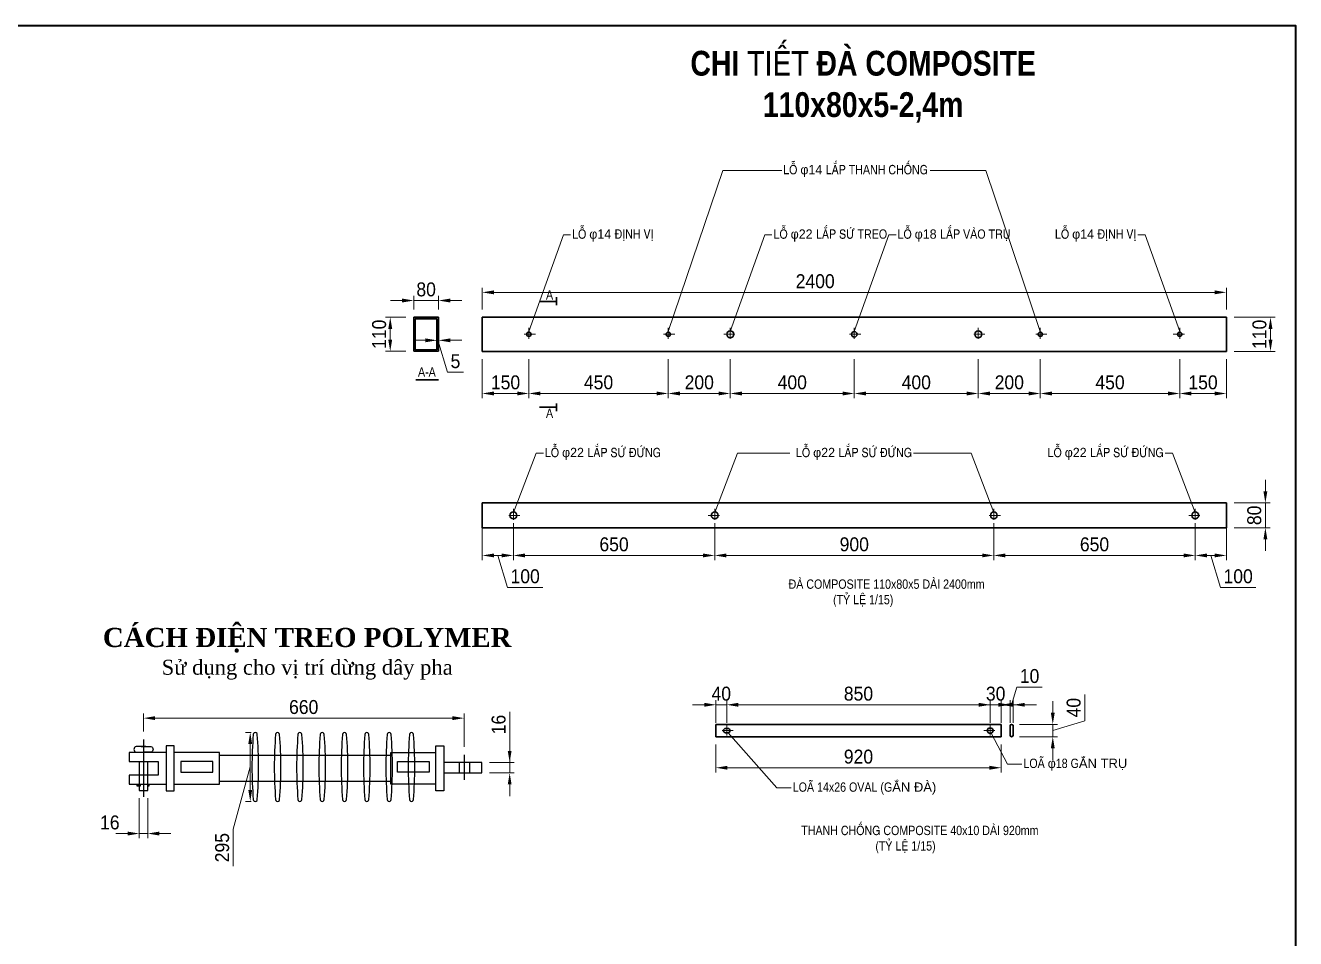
# Model space of a CAD drawing. Header units: millimetres. Extents: x -23083795 to 376618, y 113268 to 3804440.
# Drawn here: x 279559 to 287753, y 121526 to 127419 of the extents above; entities that cross this region are included whole.
import ezdxf

# ---------------------------------------------------------------- set-up
doc = ezdxf.new("R2010")
doc.units = ezdxf.units.MM
doc.header["$LTSCALE"] = 6
doc.linetypes.add('ACAD_ISO10W100', pattern=[18, 12, -3, 0, -3])
doc.linetypes.add('CENTER', pattern=[50.8, 31.75, -6.35, 6.35, -6.35])
for name, color, linetype, lineweight in [('DIM', 4, 'Continuous', 13), ('Duongcoban', 4, 'Continuous', 30), ('Netcoban', 4, 'Continuous', 25), ('netlonkhungten', 32, 'Continuous', 35), ('Nettim', 1, 'ACAD_ISO10W100', 5)]:
    doc.layers.add(name, color=color, linetype=linetype, lineweight=lineweight)
doc.layers.add('LAYER10A', color=4, linetype='Continuous')
doc.styles.get("Standard").update_dxf_attribs({"font": 'VHELVCN_1.TTF', "height": 60})
doc.styles.add('VNI-HELVE', font='VHELVEN_0.TTF', dxfattribs={"width": 0.9})
doc.dimstyles.new('D50', dxfattribs={"dimtxt": 60, "dimasz": 75, "dimexe": 30, "dimexo": 50, "dimgap": 25, "dimtad": 1, "dimdec": 0, "dimdsep": 46, "dimtxsty": 'VNI-HELVE', "dimcen": 0, "dimclrd": 256, "dimclre": 256, "dimclrt": 7, "dimadec": 0, "dimazin": 0, "dimtfac": 1, "dimtdec": 0, "dimtmove": 1, "dimatfit": 3, "dimfxl": 1, "dimtolj": 1, "dimtzin": 0, "dimlwd": -1, "dimlwe": -1, "dimarcsym": 0})
doc.dimstyles.new('ISO-30', dxfattribs={"dimtxt": 60, "dimasz": 20, "dimexe": 20, "dimexo": 20, "dimgap": 10, "dimtad": 1, "dimtoh": 1, "dimdec": 0, "dimrnd": 1, "dimtxsty": 'Standard', "dimcen": 25, "dimclrd": 7, "dimclre": 7, "dimadec": 0, "dimazin": 0, "dimtfac": 1, "dimtdec": 0, "dimtmove": 0, "dimatfit": 3, "dimfxl": 1, "dimlwd": 0, "dimlwe": 0, "dimarcsym": 0})

# ---------------------------------------------------------------- blocks, each defined once
blk = doc.blocks.new('*D152')
at = {"layer": 'Defpoints', "color": 0}
for p in [(287306.1, 124337.5), (287306.1, 124177.5), (287557.9, 124177.5)]:
    blk.add_point(p, dxfattribs=at)
at = {"layer": 'DIM'}
for p, q in [((287557.9, 124412.5), (287557.9, 124487.5)), ((287356.1, 124337.5), (287587.9, 124337.5)), ((287557.9, 124337.5), (287557.9, 124177.5)), ((287356.1, 124177.5), (287587.9, 124177.5)), ((287557.9, 124102.5), (287557.9, 124027.5))]:
    blk.add_line(p, q, dxfattribs=at)
for points in [[(287545.4, 124412.5), (287570.4, 124412.5), (287557.9, 124337.5)], [(287545.4, 124102.5), (287570.4, 124102.5), (287557.9, 124177.5)]]:
    blk.add_solid(points, dxfattribs=at)
at = {"layer": 'DIM', "color": 7, "insert": (287486.6, 124257.5), "char_height": 90, "attachment_point": 5, "rotation": 90, "style": 'VNI-HELVE'}
blk.add_mtext('\\A1;80', dxfattribs=at)
blk = doc.blocks.new('*D153')
at = {"layer": 'Defpoints', "color": 0}
for p in [(287306.1, 125535.5), (287306.1, 125315.5), (287591, 125315.5)]:
    blk.add_point(p, dxfattribs=at)
at = {"layer": 'DIM'}
for p, q in [((287356.1, 125535.5), (287621, 125535.5)), ((287591, 125460.5), (287591, 125390.5)), ((287356.1, 125315.5), (287621, 125315.5))]:
    blk.add_line(p, q, dxfattribs=at)
for points in [[(287578.5, 125460.5), (287603.5, 125460.5), (287591, 125535.5)], [(287578.5, 125390.5), (287603.5, 125390.5), (287591, 125315.5)]]:
    blk.add_solid(points, dxfattribs=at)
at = {"layer": 'DIM', "color": 7, "insert": (287519.8, 125425.5), "char_height": 90, "attachment_point": 5, "rotation": 90, "style": 'VNI-HELVE'}
blk.add_mtext('\\A1;110', dxfattribs=at)
blk = doc.blocks.new('*D154')
at = {"layer": 'Defpoints', "color": 0}
for p in [(287105.3, 124257.5), (287306.1, 124257.5), (287306.1, 123998.7)]:
    blk.add_point(p, dxfattribs=at)
at = {"layer": 'DIM'}
for p, q in [((287105.3, 124207.5), (287105.3, 123968.7)), ((287306.1, 124207.5), (287306.1, 123968.7)), ((287180.3, 123998.7), (287231.1, 123998.7)), ((287205.7, 123998.7), (287267.6, 123792.4)), ((287267.6, 123792.4), (287497, 123792.4))]:
    blk.add_line(p, q, dxfattribs=at)
for points in [[(287180.3, 124011.2), (287180.3, 123986.2), (287105.3, 123998.7)], [(287231.1, 124011.2), (287231.1, 123986.2), (287306.1, 123998.7)]]:
    blk.add_solid(points, dxfattribs=at)
at = {"layer": 'DIM', "color": 7, "insert": (287382.3, 123863.7), "char_height": 90, "attachment_point": 5, "style": 'VNI-HELVE'}
blk.add_mtext('\\A1;100', dxfattribs=at)
blk = doc.blocks.new('*D155')
at = {"layer": 'Defpoints', "color": 0}
for p in [(285806.1, 124257.5), (287105.3, 124257.5), (287105.3, 123998.7)]:
    blk.add_point(p, dxfattribs=at)
at = {"layer": 'DIM'}
for p, q in [((285806.1, 124207.5), (285806.1, 123968.7)), ((287105.3, 124207.5), (287105.3, 123968.7)), ((285881.1, 123998.7), (287030.3, 123998.7))]:
    blk.add_line(p, q, dxfattribs=at)
for points in [[(285881.1, 124011.2), (285881.1, 123986.2), (285806.1, 123998.7)], [(287030.3, 124011.2), (287030.3, 123986.2), (287105.3, 123998.7)]]:
    blk.add_solid(points, dxfattribs=at)
at = {"layer": 'DIM', "color": 7, "insert": (286455.7, 124069.9), "char_height": 90, "attachment_point": 5, "style": 'VNI-HELVE'}
blk.add_mtext('\\A1;650', dxfattribs=at)
blk = doc.blocks.new('*D156')
at = {"layer": 'Defpoints', "color": 0}
for p in [(284006.1, 124257.5), (285806.1, 124257.5), (285806.1, 123998.7)]:
    blk.add_point(p, dxfattribs=at)
at = {"layer": 'DIM'}
for p, q in [((284006.1, 124207.5), (284006.1, 123968.7)), ((285806.1, 124207.5), (285806.1, 123968.7)), ((284081.1, 123998.7), (285731.1, 123998.7))]:
    blk.add_line(p, q, dxfattribs=at)
for points in [[(284081.1, 124011.2), (284081.1, 123986.2), (284006.1, 123998.7)], [(285731.1, 124011.2), (285731.1, 123986.2), (285806.1, 123998.7)]]:
    blk.add_solid(points, dxfattribs=at)
at = {"layer": 'DIM', "color": 7, "insert": (284906.1, 124069.9), "char_height": 90, "attachment_point": 5, "style": 'VNI-HELVE'}
blk.add_mtext('\\A1;900', dxfattribs=at)
blk = doc.blocks.new('*D157')
at = {"layer": 'Defpoints', "color": 0}
for p in [(282706.9, 124257.5), (284006.1, 124257.5), (284006.1, 123998.7)]:
    blk.add_point(p, dxfattribs=at)
at = {"layer": 'DIM'}
for p, q in [((282706.9, 124207.5), (282706.9, 123968.7)), ((284006.1, 124207.5), (284006.1, 123968.7)), ((282781.9, 123998.7), (283931.1, 123998.7))]:
    blk.add_line(p, q, dxfattribs=at)
for points in [[(282781.9, 124011.2), (282781.9, 123986.2), (282706.9, 123998.7)], [(283931.1, 124011.2), (283931.1, 123986.2), (284006.1, 123998.7)]]:
    blk.add_solid(points, dxfattribs=at)
at = {"layer": 'DIM', "color": 7, "insert": (283356.5, 124069.9), "char_height": 90, "attachment_point": 5, "style": 'VNI-HELVE'}
blk.add_mtext('\\A1;650', dxfattribs=at)
blk = doc.blocks.new('*D158')
at = {"layer": 'Defpoints', "color": 0}
for p in [(282506.1, 124257.5), (282706.9, 124257.5), (282706.9, 123998.7)]:
    blk.add_point(p, dxfattribs=at)
at = {"layer": 'DIM'}
for p, q in [((282506.1, 124207.5), (282506.1, 123968.7)), ((282706.9, 124207.5), (282706.9, 123968.7)), ((282581.1, 123998.7), (282631.9, 123998.7)), ((282606.5, 123998.7), (282668.4, 123792.4)), ((282668.4, 123792.4), (282897.8, 123792.4))]:
    blk.add_line(p, q, dxfattribs=at)
for points in [[(282581.1, 124011.2), (282581.1, 123986.2), (282506.1, 123998.7)], [(282631.9, 124011.2), (282631.9, 123986.2), (282706.9, 123998.7)]]:
    blk.add_solid(points, dxfattribs=at)
at = {"layer": 'DIM', "color": 7, "insert": (282783.1, 123863.7), "char_height": 90, "attachment_point": 5, "style": 'VNI-HELVE'}
blk.add_mtext('\\A1;100', dxfattribs=at)
blk = doc.blocks.new('*D159')
at = {"layer": 'Defpoints', "color": 0}
for p in [(287005.3, 125315.5), (287306.1, 125315.5), (287306.1, 125043.8)]:
    blk.add_point(p, dxfattribs=at)
at = {"layer": 'DIM'}
for p, q in [((287005.3, 125265.5), (287005.3, 125013.8)), ((287306.1, 125265.5), (287306.1, 125013.8)), ((287080.3, 125043.8), (287231.1, 125043.8))]:
    blk.add_line(p, q, dxfattribs=at)
for points in [[(287080.3, 125056.3), (287080.3, 125031.3), (287005.3, 125043.8)], [(287231.1, 125056.3), (287231.1, 125031.3), (287306.1, 125043.8)]]:
    blk.add_solid(points, dxfattribs=at)
at = {"layer": 'DIM', "color": 7, "insert": (287155.7, 125115.1), "char_height": 90, "attachment_point": 5, "style": 'VNI-HELVE'}
blk.add_mtext('\\A1;150', dxfattribs=at)
blk = doc.blocks.new('*D160')
at = {"layer": 'Defpoints', "color": 0}
for p in [(286106.1, 125315.5), (287005.3, 125315.5), (287005.3, 125043.8)]:
    blk.add_point(p, dxfattribs=at)
at = {"layer": 'DIM'}
for p, q in [((286106.1, 125265.5), (286106.1, 125013.8)), ((287005.3, 125265.5), (287005.3, 125013.8)), ((286181.1, 125043.8), (286930.3, 125043.8))]:
    blk.add_line(p, q, dxfattribs=at)
for points in [[(286181.1, 125056.3), (286181.1, 125031.3), (286106.1, 125043.8)], [(286930.3, 125056.3), (286930.3, 125031.3), (287005.3, 125043.8)]]:
    blk.add_solid(points, dxfattribs=at)
at = {"layer": 'DIM', "color": 7, "insert": (286555.7, 125115.1), "char_height": 90, "attachment_point": 5, "style": 'VNI-HELVE'}
blk.add_mtext('\\A1;450', dxfattribs=at)
blk = doc.blocks.new('*D161')
at = {"layer": 'Defpoints', "color": 0}
for p in [(285706.1, 125315.5), (286106.1, 125315.5), (286106.1, 125043.8)]:
    blk.add_point(p, dxfattribs=at)
at = {"layer": 'DIM'}
for p, q in [((285706.1, 125265.5), (285706.1, 125013.8)), ((286106.1, 125265.5), (286106.1, 125013.8)), ((285781.1, 125043.8), (286031.1, 125043.8))]:
    blk.add_line(p, q, dxfattribs=at)
for points in [[(285781.1, 125056.3), (285781.1, 125031.3), (285706.1, 125043.8)], [(286031.1, 125056.3), (286031.1, 125031.3), (286106.1, 125043.8)]]:
    blk.add_solid(points, dxfattribs=at)
at = {"layer": 'DIM', "color": 7, "insert": (285906.1, 125115.1), "char_height": 90, "attachment_point": 5, "style": 'VNI-HELVE'}
blk.add_mtext('\\A1;200', dxfattribs=at)
blk = doc.blocks.new('*D162')
at = {"layer": 'Defpoints', "color": 0}
for p in [(284906.1, 125315.5), (285706.1, 125315.5), (285706.1, 125043.8)]:
    blk.add_point(p, dxfattribs=at)
at = {"layer": 'DIM'}
for p, q in [((284906.1, 125265.5), (284906.1, 125013.8)), ((285706.1, 125265.5), (285706.1, 125013.8)), ((284981.1, 125043.8), (285631.1, 125043.8))]:
    blk.add_line(p, q, dxfattribs=at)
for points in [[(284981.1, 125056.3), (284981.1, 125031.3), (284906.1, 125043.8)], [(285631.1, 125056.3), (285631.1, 125031.3), (285706.1, 125043.8)]]:
    blk.add_solid(points, dxfattribs=at)
at = {"layer": 'DIM', "color": 7, "insert": (285306.1, 125115.1), "char_height": 90, "attachment_point": 5, "style": 'VNI-HELVE'}
blk.add_mtext('\\A1;400', dxfattribs=at)
blk = doc.blocks.new('*D163')
at = {"layer": 'Defpoints', "color": 0}
for p in [(284106.1, 125315.5), (284906.1, 125315.5), (284906.1, 125043.8)]:
    blk.add_point(p, dxfattribs=at)
at = {"layer": 'DIM'}
for p, q in [((284106.1, 125265.5), (284106.1, 125013.8)), ((284906.1, 125265.5), (284906.1, 125013.8)), ((284181.1, 125043.8), (284831.1, 125043.8))]:
    blk.add_line(p, q, dxfattribs=at)
for points in [[(284181.1, 125056.3), (284181.1, 125031.3), (284106.1, 125043.8)], [(284831.1, 125056.3), (284831.1, 125031.3), (284906.1, 125043.8)]]:
    blk.add_solid(points, dxfattribs=at)
at = {"layer": 'DIM', "color": 7, "insert": (284506.1, 125115.1), "char_height": 90, "attachment_point": 5, "style": 'VNI-HELVE'}
blk.add_mtext('\\A1;400', dxfattribs=at)
blk = doc.blocks.new('*D164')
at = {"layer": 'Defpoints', "color": 0}
for p in [(283706.1, 125315.5), (284106.1, 125315.5), (284106.1, 125043.8)]:
    blk.add_point(p, dxfattribs=at)
at = {"layer": 'DIM'}
for p, q in [((283706.1, 125265.5), (283706.1, 125013.8)), ((284106.1, 125265.5), (284106.1, 125013.8)), ((283781.1, 125043.8), (284031.1, 125043.8))]:
    blk.add_line(p, q, dxfattribs=at)
for points in [[(283781.1, 125056.3), (283781.1, 125031.3), (283706.1, 125043.8)], [(284031.1, 125056.3), (284031.1, 125031.3), (284106.1, 125043.8)]]:
    blk.add_solid(points, dxfattribs=at)
at = {"layer": 'DIM', "color": 7, "insert": (283906.1, 125115.1), "char_height": 90, "attachment_point": 5, "style": 'VNI-HELVE'}
blk.add_mtext('\\A1;200', dxfattribs=at)
blk = doc.blocks.new('*D165')
at = {"layer": 'Defpoints', "color": 0}
for p in [(282806.9, 125315.5), (283706.1, 125315.5), (283706.1, 125043.8)]:
    blk.add_point(p, dxfattribs=at)
at = {"layer": 'DIM'}
for p, q in [((282806.9, 125265.5), (282806.9, 125013.8)), ((283706.1, 125265.5), (283706.1, 125013.8)), ((282881.9, 125043.8), (283631.1, 125043.8))]:
    blk.add_line(p, q, dxfattribs=at)
for points in [[(282881.9, 125056.3), (282881.9, 125031.3), (282806.9, 125043.8)], [(283631.1, 125056.3), (283631.1, 125031.3), (283706.1, 125043.8)]]:
    blk.add_solid(points, dxfattribs=at)
at = {"layer": 'DIM', "color": 7, "insert": (283256.5, 125115.1), "char_height": 90, "attachment_point": 5, "style": 'VNI-HELVE'}
blk.add_mtext('\\A1;450', dxfattribs=at)
blk = doc.blocks.new('*D166')
at = {"layer": 'Defpoints', "color": 0}
for p in [(282506.1, 125315.5), (282806.9, 125315.5), (282806.9, 125043.8)]:
    blk.add_point(p, dxfattribs=at)
at = {"layer": 'DIM'}
for p, q in [((282506.1, 125265.5), (282506.1, 125013.8)), ((282806.9, 125265.5), (282806.9, 125013.8)), ((282581.1, 125043.8), (282731.9, 125043.8))]:
    blk.add_line(p, q, dxfattribs=at)
for points in [[(282581.1, 125056.3), (282581.1, 125031.3), (282506.1, 125043.8)], [(282731.9, 125056.3), (282731.9, 125031.3), (282806.9, 125043.8)]]:
    blk.add_solid(points, dxfattribs=at)
at = {"layer": 'DIM', "color": 7, "insert": (282656.5, 125115.1), "char_height": 90, "attachment_point": 5, "style": 'VNI-HELVE'}
blk.add_mtext('\\A1;150', dxfattribs=at)
blk = doc.blocks.new('*D167')
at = {"layer": 'Defpoints', "color": 0}
for p in [(284013.1, 122828.7), (285853.1, 122828.7), (285853.1, 122628.7)]:
    blk.add_point(p, dxfattribs=at)
at = {"layer": 'DIM'}
for p, q in [((284013.1, 122778.7), (284013.1, 122598.7)), ((285853.1, 122778.7), (285853.1, 122598.7)), ((284088.1, 122628.7), (285778.1, 122628.7))]:
    blk.add_line(p, q, dxfattribs=at)
for points in [[(284088.1, 122641.2), (284088.1, 122616.2), (284013.1, 122628.7)], [(285778.1, 122641.2), (285778.1, 122616.2), (285853.1, 122628.7)]]:
    blk.add_solid(points, dxfattribs=at)
at = {"layer": 'DIM', "color": 7, "insert": (284933.1, 122700), "char_height": 90, "attachment_point": 5, "style": 'VNI-HELVE'}
blk.add_mtext('\\A1;920', dxfattribs=at)
blk = doc.blocks.new('*D168')
at = {"layer": 'Defpoints', "color": 0}
for p in [(285921.2, 122908.7), (285921.2, 122828.7), (286186.5, 122828.7)]:
    blk.add_point(p, dxfattribs=at)
at = {"layer": 'DIM'}
for p, q in [((286392.8, 122930.5), (286392.8, 123102.4)), ((286186.5, 122983.7), (286186.5, 123058.7)), ((285971.2, 122908.7), (286216.5, 122908.7)), ((286186.5, 122868.7), (286392.8, 122930.5)), ((286186.5, 122908.7), (286186.5, 122828.7)), ((286186.5, 122908.7), (286186.5, 122828.7)), ((285971.2, 122828.7), (286216.5, 122828.7)), ((286186.5, 122753.7), (286186.5, 122678.7))]:
    blk.add_line(p, q, dxfattribs=at)
for points in [[(286174, 122983.7), (286199, 122983.7), (286186.5, 122908.7)], [(286174, 122753.7), (286199, 122753.7), (286186.5, 122828.7)]]:
    blk.add_solid(points, dxfattribs=at)
at = {"layer": 'DIM', "color": 7, "insert": (286321.5, 123016.5), "char_height": 90, "attachment_point": 5, "rotation": 90, "style": 'VNI-HELVE'}
blk.add_mtext('\\A1;40', dxfattribs=at)
blk = doc.blocks.new('*D169')
at = {"layer": 'Defpoints', "color": 0}
for p in [(285931.2, 123035.1), (285911.2, 122868.7), (285931.2, 122868.7)]:
    blk.add_point(p, dxfattribs=at)
at = {"layer": 'DIM'}
for p, q in [((285921.2, 123035.1), (285955.3, 123148.8)), ((285955.3, 123148.8), (286118.5, 123148.8)), ((285911.2, 122918.7), (285911.2, 123065.1)), ((285931.2, 122918.7), (285931.2, 123065.1)), ((285836.2, 123035.1), (285761.2, 123035.1)), ((285911.2, 123035.1), (285931.2, 123035.1)), ((285911.2, 123035.1), (285931.2, 123035.1)), ((286006.2, 123035.1), (286081.2, 123035.1))]:
    blk.add_line(p, q, dxfattribs=at)
for points in [[(285836.2, 123047.6), (285836.2, 123022.6), (285911.2, 123035.1)], [(286006.2, 123047.6), (286006.2, 123022.6), (285931.2, 123035.1)]]:
    blk.add_solid(points, dxfattribs=at)
at = {"layer": 'DIM', "color": 7, "insert": (286036.9, 123220.1), "char_height": 90, "attachment_point": 5, "style": 'VNI-HELVE'}
blk.add_mtext('\\A1;10', dxfattribs=at)
blk = doc.blocks.new('*D170')
at = {"layer": 'Defpoints', "color": 0}
for p in [(285853.1, 123035.1), (285783, 122868.7), (285853.1, 122868.7)]:
    blk.add_point(p, dxfattribs=at)
at = {"layer": 'DIM'}
for p, q in [((285783, 122918.7), (285783, 123065.1)), ((285853.1, 122918.7), (285853.1, 123065.1)), ((285708, 123035.1), (285633, 123035.1)), ((285783, 123035.1), (285853.1, 123035.1)), ((285928.1, 123035.1), (286003.1, 123035.1))]:
    blk.add_line(p, q, dxfattribs=at)
for points in [[(285708, 123047.6), (285708, 123022.6), (285783, 123035.1)], [(285928.1, 123047.6), (285928.1, 123022.6), (285853.1, 123035.1)]]:
    blk.add_solid(points, dxfattribs=at)
at = {"layer": 'DIM', "color": 7, "insert": (285818, 123106.3), "char_height": 90, "attachment_point": 5, "style": 'VNI-HELVE'}
blk.add_mtext('\\A1;30', dxfattribs=at)
blk = doc.blocks.new('*D171')
at = {"layer": 'Defpoints', "color": 0}
for p in [(285783, 123035.1), (284083.3, 122868.7), (285783, 122868.7)]:
    blk.add_point(p, dxfattribs=at)
at = {"layer": 'DIM'}
for p, q in [((284083.3, 122918.7), (284083.3, 123065.1)), ((285783, 122918.7), (285783, 123065.1)), ((284158.3, 123035.1), (285708, 123035.1))]:
    blk.add_line(p, q, dxfattribs=at)
for points in [[(284158.3, 123047.6), (284158.3, 123022.6), (284083.3, 123035.1)], [(285708, 123047.6), (285708, 123022.6), (285783, 123035.1)]]:
    blk.add_solid(points, dxfattribs=at)
at = {"layer": 'DIM', "color": 7, "insert": (284933.1, 123106.3), "char_height": 90, "attachment_point": 5, "style": 'VNI-HELVE'}
blk.add_mtext('\\A1;850', dxfattribs=at)
blk = doc.blocks.new('*D172')
at = {"layer": 'Defpoints', "color": 0}
for p in [(284083.3, 123035.1), (284013.1, 122868.7), (284083.3, 122868.7)]:
    blk.add_point(p, dxfattribs=at)
at = {"layer": 'DIM'}
for p, q in [((284013.1, 122918.7), (284013.1, 123065.1)), ((284083.3, 122918.7), (284083.3, 123065.1)), ((283938.1, 123035.1), (283863.1, 123035.1)), ((284013.1, 123035.1), (284083.3, 123035.1)), ((284158.3, 123035.1), (284233.3, 123035.1))]:
    blk.add_line(p, q, dxfattribs=at)
for points in [[(283938.1, 123047.6), (283938.1, 123022.6), (284013.1, 123035.1)], [(284158.3, 123047.6), (284158.3, 123022.6), (284083.3, 123035.1)]]:
    blk.add_solid(points, dxfattribs=at)
at = {"layer": 'DIM', "color": 7, "insert": (284048.2, 123106.3), "char_height": 90, "attachment_point": 5, "style": 'VNI-HELVE'}
blk.add_mtext('\\A1;40', dxfattribs=at)
blk = doc.blocks.new('*D173')
at = {"layer": 'Defpoints', "color": 0}
for p in [(287306.1, 125696.4), (282506.1, 125535.5), (287306.1, 125535.5)]:
    blk.add_point(p, dxfattribs=at)
at = {"layer": 'DIM'}
for p, q in [((282506.1, 125585.5), (282506.1, 125726.4)), ((282581.1, 125696.4), (287231.1, 125696.4)), ((287306.1, 125585.5), (287306.1, 125726.4))]:
    blk.add_line(p, q, dxfattribs=at)
for points in [[(282581.1, 125708.9), (282581.1, 125683.9), (282506.1, 125696.4)], [(287231.1, 125708.9), (287231.1, 125683.9), (287306.1, 125696.4)]]:
    blk.add_solid(points, dxfattribs=at)
at = {"layer": 'DIM', "color": 7, "insert": (284653.9, 125767.7), "char_height": 90, "attachment_point": 5, "style": 'VNI-HELVE'}
blk.add_mtext('\\A1;2400', dxfattribs=at)
blk = doc.blocks.new('*D174')
at = {"layer": 'Defpoints', "color": 0}
for p in [(282064.4, 125535.9), (281912.8, 125315.9), (282064.4, 125315.9)]:
    blk.add_point(p, dxfattribs=at)
at = {"layer": 'DIM'}
for p, q in [((282014.4, 125535.9), (281882.8, 125535.9)), ((281912.8, 125460.9), (281912.8, 125390.9)), ((282014.4, 125315.9), (281882.8, 125315.9))]:
    blk.add_line(p, q, dxfattribs=at)
for points in [[(281900.3, 125460.9), (281925.3, 125460.9), (281912.8, 125535.9)], [(281900.3, 125390.9), (281925.3, 125390.9), (281912.8, 125315.9)]]:
    blk.add_solid(points, dxfattribs=at)
at = {"layer": 'DIM', "color": 7, "insert": (281841.6, 125425.9), "char_height": 90, "attachment_point": 5, "rotation": 90, "style": 'VNI-HELVE'}
blk.add_mtext('\\A1;110', dxfattribs=at)
blk = doc.blocks.new('*D175')
at = {"layer": 'Defpoints', "color": 0}
for p in [(282224.4, 125643.6), (282064.4, 125535.9), (282224.4, 125535.9)]:
    blk.add_point(p, dxfattribs=at)
at = {"layer": 'DIM'}
for p, q in [((281989.4, 125643.6), (281914.4, 125643.6)), ((282064.4, 125585.9), (282064.4, 125673.6)), ((282064.4, 125643.6), (282224.4, 125643.6)), ((282224.4, 125585.9), (282224.4, 125673.6)), ((282299.4, 125643.6), (282374.4, 125643.6))]:
    blk.add_line(p, q, dxfattribs=at)
for points in [[(281989.4, 125656.1), (281989.4, 125631.1), (282064.4, 125643.6)], [(282299.4, 125656.1), (282299.4, 125631.1), (282224.4, 125643.6)]]:
    blk.add_solid(points, dxfattribs=at)
at = {"layer": 'DIM', "color": 7, "insert": (282144.4, 125714.9), "char_height": 90, "attachment_point": 5, "style": 'VNI-HELVE'}
blk.add_mtext('\\A1;80', dxfattribs=at)
blk = doc.blocks.new('*D176')
at = {"layer": 'Defpoints', "color": 0}
for p in [(282214.4, 125425.9), (282224.4, 125425.9), (282224.4, 125386.8)]:
    blk.add_point(p, dxfattribs=at)
at = {"layer": 'DIM'}
for p, q in [((282139.4, 125386.8), (282064.4, 125386.8)), ((282214.4, 125386.8), (282224.4, 125386.8)), ((282214.4, 125386.8), (282224.4, 125386.8)), ((282214.4, 125375.9), (282214.4, 125356.8)), ((282219.4, 125386.8), (282281.3, 125180.6)), ((282224.4, 125375.9), (282224.4, 125356.8)), ((282299.4, 125386.8), (282374.4, 125386.8)), ((282281.3, 125180.6), (282385.6, 125180.6))]:
    blk.add_line(p, q, dxfattribs=at)
for points in [[(282139.4, 125399.3), (282139.4, 125374.3), (282214.4, 125386.8)], [(282299.4, 125399.3), (282299.4, 125374.3), (282224.4, 125386.8)]]:
    blk.add_solid(points, dxfattribs=at)
at = {"layer": 'DIM', "color": 7, "insert": (282333.5, 125251.8), "char_height": 90, "attachment_point": 5, "style": 'VNI-HELVE'}
blk.add_mtext('\\A1;5', dxfattribs=at)
blk = doc.blocks.new('*D338')
at = {"layer": 'Defpoints', "color": 0, "transparency": 16777216}
for p in [(282502.8, 122662.9), (282502.8, 122595.7), (282683.2, 122595.7)]:
    blk.add_point(p, dxfattribs=at)
at = {"layer": 'DIM', "transparency": 16777216}
for p, q in [((282683.2, 122989), (282683.2, 122662.9)), ((282683.2, 122737.9), (282683.2, 122812.9)), ((282552.8, 122662.9), (282713.2, 122662.9)), ((282683.2, 122662.9), (282683.2, 122595.7)), ((282683.2, 122662.9), (282683.2, 122595.7)), ((282552.8, 122595.7), (282713.2, 122595.7)), ((282683.2, 122520.7), (282683.2, 122445.7))]:
    blk.add_line(p, q, dxfattribs=at)
for points in [[(282670.7, 122737.9), (282695.7, 122737.9), (282683.2, 122662.9)], [(282670.7, 122520.7), (282695.7, 122520.7), (282683.2, 122595.7)]]:
    blk.add_solid(points, dxfattribs=at)
at = {"layer": 'DIM', "color": 7, "transparency": 16777216, "insert": (282612, 122907.5), "char_height": 90, "attachment_point": 5, "rotation": 90, "style": 'VNI-HELVE'}
blk.add_mtext('\\A1;16', dxfattribs=at)
blk = doc.blocks.new('*D339')
at = {"layer": 'Defpoints', "color": 0, "transparency": 16777216}
for p in [(280293.8, 122482.1), (280348.6, 122482.1), (280348.6, 122204.2)]:
    blk.add_point(p, dxfattribs=at)
at = {"layer": 'DIM', "transparency": 16777216}
for p, q in [((280293.8, 122432.1), (280293.8, 122174.2)), ((280348.6, 122432.1), (280348.6, 122174.2)), ((280218.8, 122204.2), (280143.8, 122204.2)), ((280293.8, 122204.2), (280348.6, 122204.2)), ((280423.6, 122204.2), (280498.6, 122204.2))]:
    blk.add_line(p, q, dxfattribs=at)
for points in [[(280218.8, 122216.7), (280218.8, 122191.7), (280293.8, 122204.2)], [(280423.6, 122216.7), (280423.6, 122191.7), (280348.6, 122204.2)]]:
    blk.add_solid(points, dxfattribs=at)
at = {"layer": 'DIM', "color": 7, "transparency": 16777216, "insert": (280104, 122275.5), "char_height": 90, "attachment_point": 5, "style": 'VNI-HELVE'}
blk.add_mtext('\\A1;16', dxfattribs=at)
blk = doc.blocks.new('*D340')
at = {"layer": 'Defpoints', "color": 0, "transparency": 16777216}
for p in [(282388.8, 122948.9), (280320.5, 122811.7), (282388.8, 122713.1)]:
    blk.add_point(p, dxfattribs=at)
at = {"layer": 'DIM', "transparency": 16777216}
for p, q in [((280320.5, 122861.7), (280320.5, 122978.9)), ((280395.5, 122948.9), (282313.8, 122948.9)), ((282388.8, 122763.1), (282388.8, 122978.9))]:
    blk.add_line(p, q, dxfattribs=at)
for points in [[(280395.5, 122961.4), (280395.5, 122936.4), (280320.5, 122948.9)], [(282313.8, 122961.4), (282313.8, 122936.4), (282388.8, 122948.9)]]:
    blk.add_solid(points, dxfattribs=at)
at = {"layer": 'DIM', "color": 7, "transparency": 16777216, "insert": (281354.6, 123020.1), "char_height": 90, "attachment_point": 5, "style": 'VNI-HELVE'}
blk.add_mtext('\\A1;660', dxfattribs=at)
blk = doc.blocks.new('*D236')
at = {"layer": 'Defpoints', "color": 0, "transparency": 16777216}
for p in [(281065.7, 122856.9), (281009.7, 122410.7), (281065.7, 122410.7)]:
    blk.add_point(p, dxfattribs=at)
at = {"layer": 'DIM', "transparency": 16777216}
for p, q in [((281015.7, 122856.9), (280979.7, 122856.9)), ((281009.7, 122781.9), (281009.7, 122485.7)), ((281009.7, 122633.8), (280900.4, 122231.8)), ((281015.7, 122410.7), (280979.7, 122410.7)), ((280900.4, 122231.8), (280900.4, 121994.6))]:
    blk.add_line(p, q, dxfattribs=at)
for points in [[(280997.2, 122781.9), (281022.2, 122781.9), (281009.7, 122856.9)], [(280997.2, 122485.7), (281022.2, 122485.7), (281009.7, 122410.7)]]:
    blk.add_solid(points, dxfattribs=at)
at = {"layer": 'DIM', "color": 7, "transparency": 16777216, "insert": (280829.1, 122113.2), "char_height": 90, "attachment_point": 5, "rotation": 90, "style": 'VNI-HELVE'}
blk.add_mtext('\\A1;295', dxfattribs=at)

msp = doc.modelspace()

# ---------------------------------------------------------------- hatches: boundary and pattern name
at = {"layer": 'Duongcoban'}
h = msp.add_hatch(color=6, dxfattribs=at)
h.paths.add_polyline_path([(282224.39094, 125535.87283), (282064.39094, 125535.87283), (282064.39094, 125315.87283), (282224.39094, 125315.87283)])
h.paths.add_polyline_path([(282074.39094, 125525.92209), (282214.39094, 125525.92209), (282214.39094, 125325.92209), (282074.39094, 125325.92209)], flags=16)

# ---------------------------------------------------------------- linework, layer by layer
at = {"linetype": 'CENTER', "ltscale": 8}
for p, q in [((280320.47729, 122811.74807), (280320.47729, 122441.63921)), ((282388.77149, 122713.13825), (282388.77149, 122550.70411))]:
    msp.add_line(p, q, dxfattribs=at)
at = {"layer": 'Duongcoban'}
for p, q in [((282874.56923, 125636.75037), (282986.13918, 125636.75037)), ((282986.13918, 125613.0263), (282986.13918, 125664.33992)), ((282076.8511, 125132.65375), (282223.35816, 125132.65375)), ((282874.56923, 124956.35869), (282986.13918, 124956.35869)), ((282986.13918, 124980.08276), (282986.13918, 124928.76914)), ((284076.27579, 122882.6559), (284090.27579, 122882.6559)), ((284076.27579, 122854.6559), (284090.27579, 122854.6559))]:
    msp.add_line(p, q, dxfattribs=at)
at = {"layer": 'Duongcoban', "color": 6}
for p, q in [((282224.39094, 125535.87283), (282064.39094, 125535.87283)), ((282064.39094, 125535.87283), (282064.39094, 125315.87283)), ((282074.39094, 125325.92209), (282074.39094, 125525.92209)), ((282074.39094, 125525.92209), (282214.39094, 125525.92209)), ((282214.39094, 125525.92209), (282214.39094, 125325.92209)), ((282224.39094, 125315.87283), (282224.39094, 125535.87283)), ((282506.12555, 125315.5342), (282506.12555, 125535.5342)), ((282506.12555, 125535.5342), (287306.12555, 125535.5342)), ((287306.12555, 125535.5342), (287306.12555, 125315.5342)), ((282064.39094, 125315.87283), (282224.39094, 125315.87283)), ((282214.39094, 125325.92209), (282074.39094, 125325.92209)), ((287306.12555, 125315.5342), (282506.12555, 125315.5342)), ((282506.12555, 124177.46363), (282506.12555, 124337.46363)), ((282506.12555, 124337.46363), (287306.12555, 124337.46363)), ((287306.12555, 124337.46363), (287306.12555, 124177.46363)), ((287306.12555, 124177.46363), (282506.12555, 124177.46363)), ((284013.11303, 122828.6559), (284013.11303, 122908.6559)), ((284013.11303, 122908.6559), (285853.11303, 122908.6559)), ((285853.11303, 122908.6559), (285853.11303, 122828.6559)), ((285853.11303, 122828.6559), (284013.11303, 122828.6559)), ((285911.15533, 122898.6559), (285911.15533, 122838.6559)), ((285931.15533, 122838.6559), (285931.15533, 122898.6559))]:
    msp.add_line(p, q, dxfattribs=at)
at = {"layer": 'Duongcoban'}
for centre, radius in [((282806.92266, 125425.5342), 14), ((283706.12555, 125425.5342), 14), ((284106.12555, 125425.5342), 22), ((284906.12555, 125425.5342), 18), ((285706.12555, 125425.5342), 22), ((286106.12555, 125425.5342), 14), ((287005.32844, 125425.5342), 14), ((282706.92266, 124257.46363), 22), ((284006.12555, 124257.46363), 22), ((285806.12555, 124257.46363), 22), ((287105.32844, 124257.46363), 22), ((285782.95027, 122868.6559), 18)]:
    msp.add_circle(centre, radius, dxfattribs=at)
at = {"layer": 'Duongcoban', "color": 6}
for centre, start, end in [((285921.15533, 122898.6559), 0, 180), ((285921.15533, 122838.6559), 180, 0)]:
    msp.add_arc(centre, 10, start, end, dxfattribs=at)
at = {"layer": 'Duongcoban'}
for centre, start, end in [((284076.27579, 122868.6559), 90, 270), ((284090.27579, 122868.6559), 270, 90)]:
    msp.add_arc(centre, 14, start, end, dxfattribs=at)
at = {"layer": 'LAYER10A', "color": 0}
for p, q in [((280227.93656, 122668.24224), (280415.08999, 122668.24224)), ((280415.08999, 122668.24224), (280415.08999, 122581.20627)), ((282357.03591, 122662.86111), (282357.03591, 122595.66761)), ((282423.15055, 122662.86111), (282423.15055, 122595.66761)), ((280415.08999, 122581.20627), (280227.93656, 122581.20627))]:
    msp.add_line(p, q, dxfattribs=at)
for points in [[(281055.06318, 122843.82575, 1.0133552006), (281029.35545, 122843.82575, 0.0407153298), (281029.35545, 122423.93283, 1.0310401766), (281055.06318, 122423.93283, 0.0407153298), (281055.06318, 122843.82575, -0.5728983013)], [(281199.02647, 122843.82575, 1.0133552006), (281173.31874, 122843.82575, 0.0407153298), (281173.31874, 122423.93283, 1.0310401766), (281199.02647, 122423.93283, 0.0407153298), (281199.02647, 122843.82575, -0.5728983013)], [(281342.98975, 122843.82575, 1.0133552006), (281317.28202, 122843.82575, 0.0407153298), (281317.28202, 122423.93283, 1.0310401766), (281342.98975, 122423.93283, 0.0407153298), (281342.98975, 122843.82575, -0.5728983013)], [(281486.95304, 122843.82575, 1.0133552006), (281461.24531, 122843.82575, 0.0407153298), (281461.24531, 122423.93283, 1.0310401766), (281486.95304, 122423.93283, 0.0407153298), (281486.95304, 122843.82575, -0.5728983013)], [(281630.91633, 122843.82575, 1.0133552006), (281605.2086, 122843.82575, 0.0407153298), (281605.2086, 122423.93283, 1.0310401766), (281630.91633, 122423.93283, 0.0407153298), (281630.91633, 122843.82575, -0.5728983013)], [(281774.87961, 122843.82575, 1.0133552006), (281749.17188, 122843.82575, 0.0407153298), (281749.17188, 122423.93283, 1.0310401766), (281774.87961, 122423.93283, 0.0407153298), (281774.87961, 122843.82575, -0.5728983013)], [(281918.8429, 122843.82575, 1.0133552006), (281893.13517, 122843.82575, 0.0407153298), (281893.13517, 122423.93283, 1.0310401766), (281918.8429, 122423.93283, 0.0407153298), (281918.8429, 122843.82575, -0.5728983013)], [(282062.80619, 122843.82575, 1.0133552006), (282037.09846, 122843.82575, 0.0407153298), (282037.09846, 122423.93283, 1.0310401766), (282062.80619, 122423.93283, 0.0407153298), (282062.80619, 122843.82575, -0.5728983013)], [(280336.69983, 122766.20553), (280273.21854, 122766.20553, 0.7352675933), (280273.21854, 122728.91084), (280314.35091, 122728.91084)], [(280305.71277, 122766.20553), (280369.19406, 122766.20553, -0.7352675933), (280369.19406, 122728.91084), (280328.06169, 122728.91084)]]:
    msp.add_lwpolyline(points, format="xyb", dxfattribs=at)
for points in [[(280467.87537, 122479.63291), (280519.29083, 122479.63291), (280519.29083, 122770.98718), (280467.87537, 122770.98718)], [(282258.84721, 122479.63291), (282207.43175, 122479.63291), (282207.43175, 122770.98718), (282258.84721, 122770.98718)], [(280562.13704, 122599.60231), (280767.79888, 122599.60231), (280767.79888, 122668.15626), (280562.13704, 122668.15626)], [(282164.58553, 122599.60231), (281958.92369, 122599.60231), (281958.92369, 122668.15626), (282164.58553, 122668.15626)], [(282258.84721, 122595.66761), (282502.82247, 122595.66761), (282502.82247, 122662.86111), (282258.84721, 122662.86111)], [(280280.07393, 122516.39361), (280300.64012, 122516.39361), (280300.64012, 122509.53822), (280280.07393, 122509.53822)], [(280348.62788, 122516.39361), (280355.48327, 122516.39361), (280355.48327, 122509.53822), (280348.62788, 122509.53822)]]:
    msp.add_lwpolyline(points, close=True, dxfattribs=at)
for points in [[(280467.87537, 122728.14096), (280227.93656, 122728.14096), (280227.93656, 122668.24224)], [(280293.78472, 122668.24224), (280293.78472, 122482.11664), (280348.62788, 122482.11664), (280348.62788, 122668.24224)], [(280519.29083, 122522.47913), (280810.6451, 122522.47913), (280810.6451, 122728.14096), (280519.29083, 122728.14096)], [(280810.6451, 122711.00248), (281916.07748, 122711.00248)], [(282207.43175, 122522.47913), (281916.07748, 122522.47913), (281916.07748, 122728.14096), (282207.43175, 122728.14096)], [(280227.93656, 122581.20627), (280227.93656, 122522.47913), (280467.87537, 122522.47913)], [(280293.78472, 122522.47913), (280293.78472, 122516.39361)], [(281916.07748, 122539.61761), (280810.6451, 122539.61761)]]:
    msp.add_lwpolyline(points, dxfattribs=at)
at = {"layer": 'netlonkhungten'}
msp.add_lwpolyline([(269891.2316, 127418.98101), (287752.76092, 127418.98101), (287752.76092, 114480.26342), (269891.2316, 114480.26342)], close=True, dxfattribs=at)
at = {"layer": 'Nettim'}
for p, q in [((282806.92266, 125467.67707), (282806.92266, 125383.39132)), ((283706.12555, 125467.67707), (283706.12555, 125383.39132)), ((284106.12555, 125467.67707), (284106.12555, 125383.39132)), ((284906.12555, 125467.67707), (284906.12555, 125383.39132)), ((285706.12555, 125467.67707), (285706.12555, 125383.39132)), ((286106.12555, 125467.67707), (286106.12555, 125383.39132)), ((287005.32844, 125467.67707), (287005.32844, 125383.39132)), ((282849.06554, 125425.5342), (282764.77979, 125425.5342)), ((283748.26843, 125425.5342), (283663.98268, 125425.5342)), ((284063.98268, 125425.5342), (284148.26843, 125425.5342)), ((284948.26843, 125425.5342), (284863.98268, 125425.5342)), ((285748.26843, 125425.5342), (285663.98268, 125425.5342)), ((286148.26843, 125425.5342), (286063.98268, 125425.5342)), ((286963.18556, 125425.5342), (287047.47131, 125425.5342)), ((282706.92266, 124299.60651), (282706.92266, 124215.32076)), ((284006.12555, 124299.60651), (284006.12555, 124215.32076)), ((285806.12555, 124299.60651), (285806.12555, 124215.32076)), ((287105.32844, 124299.60651), (287105.32844, 124215.32076)), ((282749.06554, 124257.46363), (282664.77979, 124257.46363)), ((283963.98268, 124257.46363), (284048.26843, 124257.46363)), ((285848.26843, 124257.46363), (285763.98268, 124257.46363)), ((287063.18556, 124257.46363), (287147.47131, 124257.46363)), ((284083.27579, 122908.6559), (284083.27579, 122828.6559)), ((285782.95027, 122908.6559), (285782.95027, 122828.6559)), ((284125.41866, 122868.6559), (284041.13291, 122868.6559)), ((285740.8074, 122868.6559), (285825.09315, 122868.6559))]:
    msp.add_line(p, q, dxfattribs=at)

# ---------------------------------------------------------------- texts
at = {"insert": (281377.07663, 123364.19647), "char_height": 123.4285714, "width": 3475.8857143, "attachment_point": 5}
msp.add_mtext('{\\fVNI-Times|b1|i0|c0|p2;CAÙCH ÑIEÄN TREO POLYMER\\P\\fVNI-Times|b0|i0|c0|p2;\\H0.7813x;Söû duïng cho vò trí döøng daây pha}', dxfattribs=at)
at = {"layer": 'Netcoban', "insert": (284963.27289, 127023.437), "char_height": 160, "width": 3284.6537293, "attachment_point": 5}
msp.add_mtext('{\\fVNI-Helve-Condense|b1|i0|c0|p2;CHI TIEÁT ÑAØ COMPOSITE 110x80x5-2,4m}', dxfattribs=at)
at = {"layer": 'Netcoban', "char_height": 60}
for s, insert, attachment_point in [('LOÃ {\\fSymbol|b0|i0|c2|p16;\\C7;f14 }LAÉP THANH CHOÁNG', (284447.80342, 126518.30068), 1), ('LOÃ {\\fSymbol|b0|i0|c2|p16;\\C7;f14 }ÑÒNH VÒ', (283086.13249, 126102.58064), 1), ('LOÃ {\\fSymbol|b0|i0|c2|p16;\\C7;f22 }LAÉP SÖÙ TREO', (284385.33538, 126102.58064), 1), ('LOÃ {\\fSymbol|b0|i0|c2|p16;\\C7;f18 }LAÉP VAØO TRUÏ', (285185.33538, 126102.58064), 1), ('LOÃ {\\fSymbol|b0|i0|c2|p16;\\C7;f14 }ÑÒNH VÒ', (286726.11861, 126102.58064), 3), ('A', (282917.47965, 125710.14704), 1), ('A-A', (282091.87322, 125212.71006), 1), ('A', (282917.47965, 124946.43204), 1), ('LOÃ {\\fSymbol|b0|i0|c2|p16;\\C7;f22 }LAÉP SÖÙ ÑÖÙNG', (282910.55675, 124693.01537), 1), ('LOÃ {\\fSymbol|b0|i0|c2|p16;\\C7;f22 }LAÉP SÖÙ ÑÖÙNG', (285278.56212, 124693.01537), 3), ('LOÃ {\\fSymbol|b0|i0|c2|p16;\\C7;f22 }LAÉP SÖÙ ÑÖÙNG', (286901.69435, 124693.01537), 3), ('ÑAØ COMPOSITE 110x80x5 DAØI 2400mm\\P               (TYÛ LEÄ 1/15)', (284482.21315, 123843.68348), 1), ('LOÃ {\\fSymbol|b0|i0|c2|p16;\\C7;f\\fVNI-Helve-Condense|b0|i0|c0|p0;\\C4;18 G\\fArial|b0|i0|c0|p32;ẮN TRỤ}', (285997.17705, 122687.29152), 1), ('LOÃ 14x26 OVAL (G{\\fArial|b0|i0|c0|p32;ẮN \\fArial|b0|i0|c238|p32;Đ\\fArial|b0|i0|c0|p32;À)}', (284509.13279, 122533.98483), 1), ('THANH CHOÁNG COMPOSITE 40x10 DAØI 920mm\\P                         (TYÛ LEÄ 1/15)', (284563.98801, 122254.34093), 1)]:
    msp.add_mtext(s, dxfattribs=dict(at, insert=insert, attachment_point=attachment_point))

# ---------------------------------------------------------------- dimensions: what is measured, and where the dimension line sits
at = {"layer": 'DIM'}
for base, p1, p2, text, picture, middle in [((282224.39094, 125643.60368), (282064.39094, 125535.87283), (282224.39094, 125535.87283), '80', '*D175', (282144.39094, 125643.60368)), ((287306.12555, 125696.44179), (282506.12555, 125535.5342), (287306.12555, 125535.5342), '2400', '*D173', (284653.88337, 125696.44179)), ((284083.27579, 123035.05535), (284013.11303, 122868.6559), (284083.27579, 122868.6559), '40', '*D172', (284048.19441, 123035.05535)), ((285853.11303, 123035.05535), (285782.95027, 122868.6559), (285853.11303, 122868.6559), '30', '*D170', (285818.03165, 123035.05535)), ((282388.77149, 122948.87907), (280320.47729, 122811.74807), (282388.77149, 122713.13825), '660', '*D340', (281354.62439, 122948.87907)), ((280348.62788, 122204.1995), (280293.78472, 122482.11664), (280348.62788, 122482.11664), '16', '*D339', (280103.97034, 122204.1995))]:
    dim = msp.add_linear_dim(base=base, p1=p1, p2=p2, text=text, dimstyle='D50', override={"dimtxt": 90}, dxfattribs=at)
    dim.commit()
    dim.dimension.update_dxf_attribs({"geometry": picture, "text_midpoint": middle, "dimtype": 160})
for base, p1, p2, text, picture, middle in [((281912.83196, 125315.87283), (282064.39094, 125535.87283), (282064.39094, 125315.87283), '110', '*D174', (281912.83196, 125425.87283)), ((287591.02234, 125315.5342), (287306.12555, 125535.5342), (287306.12555, 125315.5342), '110', '*D153', (287591.02234, 125425.5342)), ((287557.8679, 124177.46363), (287306.12555, 124337.46363), (287306.12555, 124177.46363), '80', '*D152', (287557.8679, 124257.46363)), ((282683.23854, 122595.66761), (282502.82247, 122662.86111), (282502.82247, 122595.66761), '16', '*D338', (282756.74468, 122907.51864)), ((281009.74313, 122410.67998), (281065.71209, 122856.85128), (281065.71209, 122410.67998), '295', '*D236', (280900.38433, 122206.82976))]:
    dim = msp.add_linear_dim(base=base, p1=p1, p2=p2, angle=90, text=text, dimstyle='D50', override={"dimtxt": 90}, dxfattribs=at)
    dim.commit()
    dim.dimension.update_dxf_attribs({"geometry": picture, "text_midpoint": middle, "dimtype": 160})
for base, p1, p2, text, picture, middle in [((282224.39094, 125386.82175), (282214.39094, 125425.92209), (282224.39094, 125425.92209), '5', '*D176', (282306.26908, 125251.81478)), ((282806.92266, 125043.84027), (282506.12555, 125315.5342), (282806.92266, 125315.5342), '150', '*D166', (282656.52411, 125115.09376)), ((283706.12555, 125043.84027), (282806.92266, 125315.5342), (283706.12555, 125315.5342), '450', '*D165', (283256.52411, 125115.09376)), ((284106.12555, 125043.84027), (283706.12555, 125315.5342), (284106.12555, 125315.5342), '200', '*D164', (283906.12555, 125115.09376)), ((284906.12555, 125043.84027), (284106.12555, 125315.5342), (284906.12555, 125315.5342), '400', '*D163', (284506.12555, 125115.09376)), ((285706.12555, 125043.84027), (284906.12555, 125315.5342), (285706.12555, 125315.5342), '400', '*D162', (285306.12555, 125115.09376)), ((286106.12555, 125043.84027), (285706.12555, 125315.5342), (286106.12555, 125315.5342), '200', '*D161', (285906.12555, 125115.09376)), ((287005.32844, 125043.84027), (286106.12555, 125315.5342), (287005.32844, 125315.5342), '450', '*D160', (286555.72699, 125115.09376)), ((287306.12555, 125043.84027), (287005.32844, 125315.5342), (287306.12555, 125315.5342), '150', '*D159', (287155.72699, 125115.09376)), ((282706.92266, 123998.68075), (282506.12555, 124257.46363), (282706.92266, 124257.46363), '100', '*D158', (282693.40224, 123863.67379)), ((284006.12555, 123998.68075), (282706.92266, 124257.46363), (284006.12555, 124257.46363), '650', '*D157', (283356.52411, 124069.93423)), ((285806.12555, 123998.68075), (284006.12555, 124257.46363), (285806.12555, 124257.46363), '900', '*D156', (284906.12555, 124069.93423)), ((287105.32844, 123998.68075), (285806.12555, 124257.46363), (287105.32844, 124257.46363), '650', '*D155', (286455.72699, 124069.93423)), ((287306.12555, 123998.68075), (287105.32844, 124257.46363), (287306.12555, 124257.46363), '100', '*D154', (287292.60513, 123863.67379)), ((285931.15533, 123035.05535), (285911.15533, 122868.6559), (285931.15533, 122868.6559), '10', '*D169', (285980.28137, 123220.06231)), ((285782.95027, 123035.05535), (284083.27579, 122868.6559), (285782.95027, 122868.6559), '850', '*D171', (284933.11303, 123106.30883)), ((285853.11303, 122628.70683), (284013.11303, 122828.6559), (285853.11303, 122828.6559), '920', '*D167', (284933.11303, 122699.96031))]:
    dim = msp.add_linear_dim(base=base, p1=p1, p2=p2, text=text, dimstyle='D50', override={"dimtxt": 90}, dxfattribs=at)
    dim.commit()
    dim.dimension.update_dxf_attribs({"geometry": picture, "text_midpoint": middle})
dim = msp.add_linear_dim(base=(286186.54016, 122828.6559), p1=(285921.15533, 122908.6559), p2=(285921.15533, 122828.6559), angle=90, text='40', dimstyle='D50', override={"dimtxt": 90}, dxfattribs=at)
dim.commit()
dim.dimension.update_dxf_attribs({"geometry": '*D168', "text_midpoint": (286321.54712, 122955.53403)})

# ---------------------------------------------------------------- leaders
at = {"layer": 'Netcoban', "annotation_type": 0, "has_hookline": 1}
for points, hookline_direction, text_width in [([(283706.12555, 125443.5342), (284057.90102, 126483.30068), (284437.80342, 126483.30068)], 0, 924.25978), ([(282806.92266, 125443.5342), (283029.48322, 126067.58064), (283076.13249, 126067.58064)], 0, 524.41978), ([(284106.12555, 125443.5342), (284328.6861, 126067.58064), (284375.33538, 126067.58064)], 0, 724.09978), ([(284906.12555, 125443.5342), (285128.6861, 126067.58064), (285175.33538, 126067.58064)], 0, 678.01978), ([(287005.32844, 125443.5342), (286782.76789, 126067.58064), (286736.11861, 126067.58064)], 1, 524.41978), ([(282706.92266, 124275.46363), (282853.90748, 124658.01537), (282900.55675, 124658.01537)], 0, 734.65978), ([(285806.12555, 124275.46363), (285659.14074, 124658.01537), (285288.56212, 124658.01537)], 1, 734.65978), ([(287105.32844, 124275.46363), (286958.34363, 124658.01537), (286911.69435, 124658.01537)], 1, 734.65978), ([(284093.38258, 122855.00497), (284406.16261, 122498.98483), (284499.13279, 122498.98483)], 0, 894.53883), ([(285788.96, 122851.68878), (285894.20687, 122652.29152), (285987.17705, 122652.29152)], 0, 618.2387)]:
    msp.add_leader(points, dimstyle='ISO-30', override={"dimgap": 10, "dimtad": 0}, dxfattribs=dict(at, hookline_direction=hookline_direction, text_width=text_width))
at = {"layer": 'Netcoban'}
for points in [[(286106.12555, 125443.5342), (285754.35008, 126483.30068), (285394.84959, 126483.30068)], [(284006.12555, 124275.46363), (284153.11036, 124658.01537), (284491.35005, 124658.01537)]]:
    msp.add_leader(points, dimstyle='ISO-30', override={"dimgap": 10, "dimtad": 0}, dxfattribs=at)

doc.saveas('drawing.dxf')
